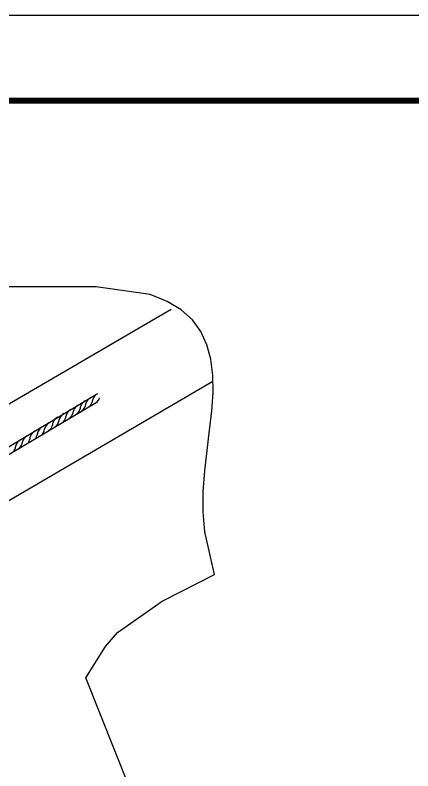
# Model space of a CAD drawing. Header units: millimetres. Extents: x 4236 to 4463, y 1839 to 1973.
# Drawn here: x 4359.89 to 4366.38, y 1885.11 to 1897.43 of the extents above; entities that cross this region are included whole.
import ezdxf

# ---------------------------------------------------------------- set-up
doc = ezdxf.new("R2010")
doc.units = ezdxf.units.MM
doc.layers.get('0').update_dxf_attribs({"lineweight": 25})
for name, color, linetype in [('C01', 1, 'Continuous'), ('C02', 42, 'Continuous'), ('C03', 7, 'Continuous')]:
    doc.layers.add(name, color=color, linetype=linetype)

msp = doc.modelspace()

# ---------------------------------------------------------------- linework, layer by layer
msp.add_line((4326.731, 1897.427), (4410.377, 1897.427))
at = {"const_width": 0.0996}
msp.add_lwpolyline([(4331.71, 1840.07), (4331.71, 1896.033), (4408.983, 1896.033), (4408.983, 1840.07)], close=True, dxfattribs=at)
at = {"layer": 'C01'}
msp.add_lwpolyline([(4361.998, 1884.22), (4361.043, 1886.626), (4361.361, 1887.137), (4361.558, 1887.362), (4362.286, 1887.876), (4363.139, 1888.309), (4362.982, 1889.006), (4362.953, 1889.33), (4362.956, 1889.662), (4362.981, 1889.997), (4363.019, 1890.331), (4363.06, 1890.659), (4363.096, 1890.976), (4363.116, 1891.277), (4363.113, 1891.558), (4363.081, 1891.817), (4363.017, 1892.054), (4362.918, 1892.267), (4362.78, 1892.457), (4362.598, 1892.621), (4362.37, 1892.759), (4362.092, 1892.871), (4361.211, 1893), (4356.95, 1893)], dxfattribs=at)
for centre, radius, start, end in [((4361.197, 1891.045), 0.165, 120.0095, 157.279), ((4361.317, 1891.101), 0.174, 154.2039, 174.6387), ((4361.312, 1891.113), 0.165, 120.0095, 157.279), ((4361.154, 1891.213), 0.113, 298.8635, 347.3606), ((4360.996, 1890.927), 0.165, 120.0095, 157.279), ((4361.117, 1890.983), 0.174, 154.2039, 174.6387), ((4361.112, 1890.995), 0.165, 120.3899, 157.279), ((4360.918, 1891.074), 0.113, 298.8635, 347.3606), ((4361.202, 1891.033), 0.174, 154.2039, 174.6387), ((4361.033, 1891.142), 0.113, 298.8635, 347.3606), ((4360.765, 1890.79), 0.165, 120.0095, 157.279), ((4360.882, 1890.841), 0.174, 154.2039, 174.6387), ((4360.899, 1890.84), 0.191, 123.5892, 155.9961), ((4360.717, 1890.956), 0.113, 298.8635, 347.3606), ((4361.001, 1890.915), 0.174, 154.2039, 174.6387), ((4360.833, 1891.024), 0.113, 298.8635, 347.3606), ((4360.544, 1890.621), 0.191, 123.5892, 155.9961), ((4360.666, 1890.717), 0.174, 154.2039, 174.6387), ((4360.661, 1890.73), 0.165, 120.3899, 157.279), ((4360.486, 1890.819), 0.113, 298.8635, 347.3606), ((4360.77, 1890.778), 0.174, 154.2039, 174.6387), ((4360.598, 1890.882), 0.113, 312.368, 347.3606), ((4360.412, 1890.572), 0.165, 120.0095, 157.279), ((4360.527, 1890.623), 0.174, 154.2039, 174.6387), ((4360.382, 1890.758), 0.113, 298.8635, 347.3606), ((4360.164, 1890.426), 0.165, 120.0095, 157.279), ((4360.297, 1890.489), 0.174, 154.2039, 174.6387), ((4360.291, 1890.501), 0.165, 120.0095, 157.279), ((4360.133, 1890.601), 0.113, 298.8635, 347.3606), ((4360.417, 1890.56), 0.174, 154.2039, 174.6387), ((4360.243, 1890.664), 0.113, 312.368, 347.3606), ((4360.061, 1890.347), 0.175, 154.2039, 174.6387), ((4360.078, 1890.345), 0.191, 123.5892, 155.9961), ((4359.885, 1890.455), 0.113, 298.8635, 347.3606), ((4360.169, 1890.414), 0.175, 154.2039, 174.6387), ((4360.013, 1890.53), 0.113, 298.8635, 347.3606), ((4359.776, 1890.388), 0.113, 312.368, 347.3606)]:
    msp.add_arc(centre, radius, start, end, dxfattribs=at)
at = {"layer": 'C02'}
for p, q in [((4354.792, 1887.42), (4361.217, 1891.248)), ((4354.974, 1887.397), (4361.208, 1891.114))]:
    msp.add_line(p, q, dxfattribs=at)
at = {"layer": 'C03'}
for p, q in [((4354.902, 1888.24), (4362.43, 1892.633)), ((4356.158, 1887.399), (4363.114, 1891.46))]:
    msp.add_line(p, q, dxfattribs=at)

doc.saveas('drawing.dxf')
